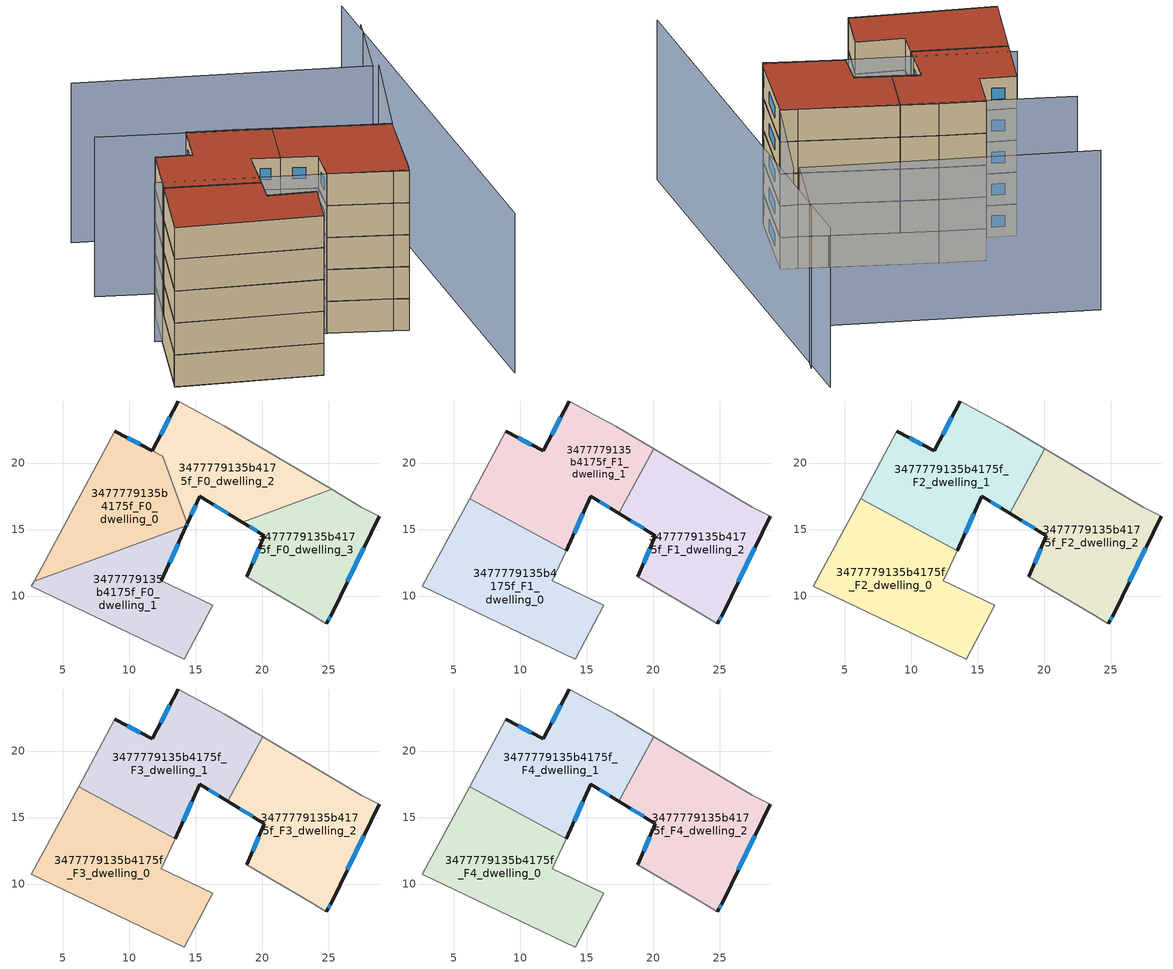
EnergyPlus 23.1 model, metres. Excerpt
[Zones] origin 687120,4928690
3477779135b4175f_F0_dwelling_0
 floor ground (EU_floor_Construction): 14.3,15.28 14.37,15.44 12.52,20.51 8.92,22.38 2.84,11.09 z0
 wall outside (EU_wall_Construction): 8.92,22.38 11.74,20.92 / 14.37,15.44 14.3,15.28 z0:3
 wall to 3477779135b4175f_F0_dwelling_1 (EU_wall_Construction): 14.3,15.28 2.84,11.09 z0:3
 wall adiabatic (EU_wall_Construction): 2.84,11.09 8.92,22.38 z0:3
 wall to 3477779135b4175f_F0_dwelling_2 (EU_wall_Construction): 11.74,20.91 12.52,20.51 14.37,15.44 z0:3
 window (EU_Window_Construction): 9.84,21.91 10.82,21.39 / 14.35,15.39 14.32,15.34 z0.98:2.02
3477779135b4175f_F0_dwelling_1
 floor ground (EU_floor_Construction): 14.12,5.26 16.28,9.31 12.42,11.14 14.3,15.28 2.84,11.09 2.65,10.74 z0
 wall outside (EU_wall_Construction): 14.3,15.28 12.42,11.14 z0:3
 wall adiabatic (EU_wall_Construction): 12.42,11.14 16.28,9.31 14.12,5.26 2.65,10.74 2.84,11.09 z0:3
 window (EU_Window_Construction): 13.69,13.94 13.03,12.49 z0.98:2.02
3477779135b4175f_F0_dwelling_2
 floor ground (EU_floor_Construction): 25.21,18.01 17.18,22.76 13.69,24.66 11.74,20.91 12.52,20.51 14.37,15.44 15.3,17.5 18.5,15.56 z0
 wall outside (EU_wall_Construction): 11.74,20.91 13.69,24.66 / 18.5,15.56 15.3,17.5 14.37,15.44 z0:3
 wall adiabatic (EU_wall_Construction): 13.69,24.66 17.18,22.76 25.21,18.01 z0:3
 wall to 3477779135b4175f_F0_dwelling_3 (EU_wall_Construction): 25.21,18.01 18.5,15.56 z0:3
 window (EU_Window_Construction): 12.38,22.13 13.06,23.44 / 17.46,16.19 16.34,16.87 / 15,16.83 14.67,16.11 z0.98:2.02
3477779135b4175f_F0_dwelling_3
 floor ground (EU_floor_Construction): 25.26,8.71 28.78,15.98 27.46,16.68 25.21,18.01 18.5,15.56 20.17,14.54 18.84,11.46 23.65,8.61 24.81,7.9 z0
 wall outside (EU_wall_Construction): 18.84,11.46 20.17,14.54 18.5,15.56 / 28.78,15.98 25.26,8.71 24.81,7.9 z0:3
 wall adiabatic (EU_wall_Construction): 24.81,7.9 23.65,8.61 18.84,11.46 / 25.21,18.01 27.46,16.68 28.78,15.98 z0:3
 window (EU_Window_Construction): 19.28,12.47 19.74,13.54 / 19.63,14.87 19.05,15.23 / 27.64,13.62 26.41,11.08 / 25.12,8.45 24.96,8.17 z0.98:2.02
3477779135b4175f_F1_dwelling_0
 floor to 3477779135b4175f_F0_dwelling_1 (EU_floor_Construction): 14.12,5.26 16.28,9.31 12.42,11.14 13.45,13.4 11.71,14.34 2.84,11.09 2.65,10.74 z3
 floor to 3477779135b4175f_F0_dwelling_0 (EU_floor_Construction): 11.71,14.34 6.19,17.31 2.84,11.09 z3
 wall adiabatic (EU_wall_Construction): 13.45,13.4 12.42,11.14 16.28,9.31 14.12,5.26 2.65,10.74 6.19,17.31 z3:6
 wall to 3477779135b4175f_F1_dwelling_1 (EU_wall_Construction): 6.19,17.31 13.45,13.4 z3:6
3477779135b4175f_F1_dwelling_1
 floor to 3477779135b4175f_F0_dwelling_0 (EU_floor_Construction): 14.3,15.28 14.37,15.44 12.52,20.51 11.74,20.91 8.92,22.38 6.19,17.31 11.71,14.34 z3
 floor to 3477779135b4175f_F0_dwelling_2 (EU_floor_Construction): 17.42,16.22 20.04,21.08 17.18,22.76 13.69,24.66 11.74,20.91 12.52,20.51 14.37,15.44 15.3,17.5 z3
 floor to 3477779135b4175f_F0_dwelling_1 (EU_floor_Construction): 13.45,13.4 14.3,15.28 11.71,14.34 z3
 wall outside (EU_wall_Construction): 8.92,22.38 11.74,20.91 13.69,24.66 / 17.42,16.22 15.3,17.5 13.45,13.4 z3:6
 wall adiabatic (EU_wall_Construction): 6.19,17.31 8.92,22.38 / 13.69,24.66 17.18,22.76 20.04,21.08 z3:6
 wall to 3477779135b4175f_F1_dwelling_2 (EU_wall_Construction): 20.04,21.08 17.42,16.22 z3:6
 window (EU_Window_Construction): 9.84,21.91 10.83,21.39 / 12.38,22.13 13.06,23.44 / 16.73,16.64 15.99,17.09 / 14.7,16.17 14.05,14.74 z3.98:5.02
3477779135b4175f_F1_dwelling_2
 floor to 3477779135b4175f_F0_dwelling_2 (EU_floor_Construction): 25.21,18.01 20.04,21.08 17.42,16.22 18.5,15.56 z3
 floor to 3477779135b4175f_F0_dwelling_3 (EU_floor_Construction): 25.26,8.71 28.78,15.98 27.46,16.68 25.21,18.01 18.5,15.56 20.17,14.54 18.84,11.46 23.65,8.61 24.81,7.9 z3
 wall outside (EU_wall_Construction): 18.84,11.46 20.17,14.54 17.42,16.22 / 28.78,15.98 25.26,8.71 24.81,7.9 z3:6
 wall adiabatic (EU_wall_Construction): 20.04,21.08 27.46,16.68 28.78,15.98 / 24.81,7.9 23.65,8.61 18.84,11.46 z3:6
 window (EU_Window_Construction): 19.28,12.47 19.74,13.54 / 19.28,15.09 18.32,15.67 / 27.64,13.62 26.41,11.08 / 25.12,8.45 24.96,8.17 z3.98:5.02
3477779135b4175f_F2_dwelling_0
 floor to 3477779135b4175f_F1_dwelling_0 (EU_floor_Construction): 14.12,5.26 16.28,9.31 12.42,11.14 13.45,13.4 6.19,17.31 2.65,10.74 z6
 wall adiabatic (EU_wall_Construction): 13.45,13.4 12.42,11.14 16.28,9.31 14.12,5.26 2.65,10.74 6.19,17.31 z6:9
 wall to 3477779135b4175f_F2_dwelling_1 (EU_wall_Construction): 6.19,17.31 13.45,13.4 z6:9
3477779135b4175f_F2_dwelling_1
 floor to 3477779135b4175f_F1_dwelling_1 (EU_floor_Construction): 17.42,16.22 20.04,21.08 17.18,22.76 13.69,24.66 11.74,20.91 8.92,22.38 6.19,17.31 13.45,13.4 15.3,17.5 z6
 wall outside (EU_wall_Construction): 8.92,22.38 11.74,20.91 13.69,24.66 / 17.42,16.22 15.3,17.5 13.45,13.4 z6:9
 wall adiabatic (EU_wall_Construction): 6.19,17.31 8.92,22.38 / 13.69,24.66 17.18,22.76 20.04,21.08 z6:9
 wall to 3477779135b4175f_F2_dwelling_2 (EU_wall_Construction): 20.04,21.08 17.42,16.22 z6:9
 window (EU_Window_Construction): 9.84,21.91 10.83,21.39 / 12.38,22.13 13.06,23.44 / 16.73,16.64 15.99,17.09 / 14.7,16.17 14.05,14.74 z6.98:8.02
3477779135b4175f_F2_dwelling_2
 floor to 3477779135b4175f_F1_dwelling_2 (EU_floor_Construction): 25.26,8.71 28.78,15.98 27.46,16.68 20.04,21.08 17.42,16.22 20.17,14.54 18.84,11.46 23.65,8.61 24.81,7.9 z6
 wall outside (EU_wall_Construction): 18.84,11.46 20.17,14.54 17.42,16.22 / 28.78,15.98 25.26,8.71 24.81,7.9 z6:9
 wall adiabatic (EU_wall_Construction): 20.04,21.08 27.46,16.68 28.78,15.98 / 24.81,7.9 23.65,8.61 18.84,11.46 z6:9
 window (EU_Window_Construction): 19.28,12.47 19.74,13.54 / 19.28,15.09 18.32,15.67 / 27.64,13.62 26.41,11.08 / 25.12,8.45 24.96,8.17 z6.98:8.02
3477779135b4175f_F3_dwelling_0
 floor to 3477779135b4175f_F2_dwelling_0 (EU_floor_Construction): 14.12,5.26 16.28,9.31 12.42,11.14 13.45,13.4 6.19,17.31 2.65,10.74 z9
 wall adiabatic (EU_wall_Construction): 13.45,13.4 12.42,11.14 16.28,9.31 14.12,5.26 2.65,10.74 6.19,17.31 z9:12
 wall to 3477779135b4175f_F3_dwelling_1 (EU_wall_Construction): 6.19,17.31 13.45,13.4 z9:12
3477779135b4175f_F3_dwelling_1
 floor to 3477779135b4175f_F2_dwelling_1 (EU_floor_Construction): 17.42,16.22 20.04,21.08 17.18,22.76 13.69,24.66 11.74,20.91 8.92,22.38 6.19,17.31 13.45,13.4 15.3,17.5 z9
 wall outside (EU_wall_Construction): 8.92,22.38 11.74,20.91 13.69,24.66 / 17.42,16.22 15.3,17.5 13.45,13.4 z9:12
 wall adiabatic (EU_wall_Construction): 6.19,17.31 8.92,22.38 / 13.69,24.66 17.18,22.76 20.04,21.08 z9:12
 wall to 3477779135b4175f_F3_dwelling_2 (EU_wall_Construction): 20.04,21.08 17.42,16.22 z9:12
 window (EU_Window_Construction): 9.84,21.91 10.83,21.39 / 12.38,22.13 13.06,23.44 / 16.73,16.64 15.99,17.09 / 14.7,16.17 14.05,14.74 z9.98:11.02
3477779135b4175f_F3_dwelling_2
 floor to 3477779135b4175f_F2_dwelling_2 (EU_floor_Construction): 25.26,8.71 28.78,15.98 27.46,16.68 20.04,21.08 17.42,16.22 20.17,14.54 18.84,11.46 23.65,8.61 24.81,7.9 z9
 wall outside (EU_wall_Construction): 18.84,11.46 20.17,14.54 17.42,16.22 / 28.78,15.98 25.26,8.71 24.81,7.9 z9:12
 wall adiabatic (EU_wall_Construction): 20.04,21.08 27.46,16.68 28.78,15.98 / 24.81,7.9 23.65,8.61 18.84,11.46 z9:12
 window (EU_Window_Construction): 19.28,12.47 19.74,13.54 / 19.28,15.09 18.32,15.67 / 27.64,13.62 26.41,11.08 / 25.12,8.45 24.96,8.17 z9.98:11.02
3477779135b4175f_F4_dwelling_0
 floor to 3477779135b4175f_F3_dwelling_0 (EU_floor_Construction): 14.12,5.26 16.28,9.31 12.42,11.14 13.45,13.4 6.19,17.31 2.65,10.74 z12
 wall adiabatic (EU_wall_Construction): 13.45,13.4 12.42,11.14 16.28,9.31 14.12,5.26 2.65,10.74 6.19,17.31 z12:15
 wall to 3477779135b4175f_F4_dwelling_1 (EU_wall_Construction): 6.19,17.31 13.45,13.4 z12:15
 roof outside (EU_roof_Construction): 13.45,13.4 12.42,11.14 16.28,9.31 14.12,5.26 2.65,10.74 6.19,17.31 z15
3477779135b4175f_F4_dwelling_1
 floor to 3477779135b4175f_F3_dwelling_1 (EU_floor_Construction): 17.42,16.22 20.04,21.08 17.18,22.76 13.69,24.66 11.74,20.91 8.92,22.38 6.19,17.31 13.45,13.4 15.3,17.5 z12
 wall outside (EU_wall_Construction): 8.92,22.38 11.74,20.91 13.69,24.66 / 17.42,16.22 15.3,17.5 13.45,13.4 z12:15
 wall adiabatic (EU_wall_Construction): 6.19,17.31 8.92,22.38 / 13.69,24.66 17.18,22.76 20.04,21.08 z12:15
 wall to 3477779135b4175f_F4_dwelling_2 (EU_wall_Construction): 20.04,21.08 17.42,16.22 z12:15
 window (EU_Window_Construction): 9.84,21.91 10.83,21.39 / 12.38,22.13 13.06,23.44 / 16.73,16.64 15.99,17.09 / 14.7,16.17 14.05,14.74 z12.98:14.02
 roof outside (EU_roof_Construction): 17.18,22.76 20.04,21.08 17.42,16.22 15.3,17.5 13.45,13.4 6.19,17.31 8.92,22.38 11.74,20.91 13.69,24.66 z15
3477779135b4175f_F4_dwelling_2
 floor to 3477779135b4175f_F3_dwelling_2 (EU_floor_Construction): 25.26,8.71 28.78,15.98 27.46,16.68 20.04,21.08 17.42,16.22 20.17,14.54 18.84,11.46 23.65,8.61 24.81,7.9 z12
 wall outside (EU_wall_Construction): 18.84,11.46 20.17,14.54 17.42,16.22 / 28.78,15.98 25.26,8.71 24.81,7.9 z12:15
 wall adiabatic (EU_wall_Construction): 20.04,21.08 27.46,16.68 28.78,15.98 / 24.81,7.9 23.65,8.61 18.84,11.46 z12:15
 window (EU_Window_Construction): 19.28,12.47 19.74,13.54 / 19.28,15.09 18.32,15.67 / 27.64,13.62 26.41,11.08 / 25.12,8.45 24.96,8.17 z12.98:14.02
 roof outside (EU_roof_Construction): 27.46,16.68 28.78,15.98 25.26,8.71 24.81,7.9 23.65,8.61 18.84,11.46 20.17,14.54 17.42,16.22 20.04,21.08 z15
shading: 27.43,-3.68 38,36.2 / 37.26,32.4 33.65,25.64 / 33.65,25.64 11.16,37.65 / 6.16,18.54 24.91,8.08 / 34.13,25.37 28.76,15.94 / 28.76,15.94 6.95,28.36 z0:15
[Building]
EU S2 Campaign: North Axis=0; Terrain=City; Solar Distribution=FullExterior
[Site:Location]
Bologna: Latitude=44.5; Longitude=11.25; Time Zone=1; Elevation=37
[SizingPeriod:WeatherFileDays]
AnnualSizingPeriod: Begin Month=1; Begin Day of Month=1; End Month=12; End Day of Month=31; Day of Week for Start Day=Monday; Use Weather File Daylight Saving Period=No; Use Weather File Rain and Snow Indicators=No
[MATERIAL]
EU_InternalMass_Material: Roughness=MediumRough; Thickness=0.1; Conductivity=1; Density=1800; Specific Heat=900; Thermal Absorptance=0.9; Solar Absorptance=0.7; Visible Absorptance=0.7
[MATERIAL:NOMASS] Roughness=MediumRough; Thermal Absorptance=0.9; Solar Absorptance=0.7; Visible Absorptance=0.7
Name | Thermal Resistance
EU_wall_NoMass | 0.905828
EU_roof_NoMass | 0.37593
EU_floor_NoMass | 0.67114
[WINDOWMATERIAL:SIMPLEGLAZINGSYSTEM]
EU_Window_SimpleGlazing: UFactor=4.52486; Solar Heat Gain Coefficient=0.85; Visible Transmittance=0.85
[CONSTRUCTION]
EU_wall_Construction: EU_wall_NoMass
EU_roof_Construction: EU_roof_NoMass
EU_floor_Construction: EU_floor_NoMass
EU_InternalMass_Construction: EU_InternalMass_Material
EU_Window_Construction: EU_Window_SimpleGlazing
[ZONE] Type=1; Multiplier=1; Ceiling Height=autocalculate; Floor Area=autocalculate; Part of Total Floor Area=Yes
Name | Volume
3477779135b4175f_F0_dwelling_0 | 179.942
3477779135b4175f_F1_dwelling_0; 3477779135b4175f_F2_dwelling_0; 3477779135b4175f_F3_dwelling_0; 3477779135b4175f_F4_dwelling_0 | 241.283
3477779135b4175f_F0_dwelling_1 | 180.943
3477779135b4175f_F1_dwelling_1; 3477779135b4175f_F2_dwelling_1; 3477779135b4175f_F3_dwelling_1; 3477779135b4175f_F4_dwelling_1 | 241.278
3477779135b4175f_F0_dwelling_2 | 182.009
3477779135b4175f_F1_dwelling_2; 3477779135b4175f_F2_dwelling_2; 3477779135b4175f_F3_dwelling_2; 3477779135b4175f_F4_dwelling_2 | 241.285
3477779135b4175f_F0_dwelling_3 | 180.959
[INTERNALMASS] Construction=EU_InternalMass_Construction
Name | Zone or ZoneList | Surface Area
3477779135b4175f_F0_dwelling_0_EU_InternalMass | 3477779135b4175f_F0_dwelling_0 | 59.9823
3477779135b4175f_F0_dwelling_1_EU_InternalMass | 3477779135b4175f_F0_dwelling_1 | 60.3115
3477779135b4175f_F0_dwelling_2_EU_InternalMass | 3477779135b4175f_F0_dwelling_2 | 60.67
3477779135b4175f_F0_dwelling_3_EU_InternalMass | 3477779135b4175f_F0_dwelling_3 | 60.3207
3477779135b4175f_F1_dwelling_0_EU_InternalMass | 3477779135b4175f_F1_dwelling_0 | 80.4278
3477779135b4175f_F1_dwelling_1_EU_InternalMass | 3477779135b4175f_F1_dwelling_1 | 80.4261
3477779135b4175f_F1_dwelling_2_EU_InternalMass | 3477779135b4175f_F1_dwelling_2 | 80.4294
3477779135b4175f_F2_dwelling_0_EU_InternalMass | 3477779135b4175f_F2_dwelling_0 | 80.4278
3477779135b4175f_F2_dwelling_1_EU_InternalMass | 3477779135b4175f_F2_dwelling_1 | 80.4261
3477779135b4175f_F2_dwelling_2_EU_InternalMass | 3477779135b4175f_F2_dwelling_2 | 80.4294
3477779135b4175f_F3_dwelling_0_EU_InternalMass | 3477779135b4175f_F3_dwelling_0 | 80.4278
3477779135b4175f_F3_dwelling_1_EU_InternalMass | 3477779135b4175f_F3_dwelling_1 | 80.4261
3477779135b4175f_F3_dwelling_2_EU_InternalMass | 3477779135b4175f_F3_dwelling_2 | 80.4294
3477779135b4175f_F4_dwelling_0_EU_InternalMass | 3477779135b4175f_F4_dwelling_0 | 80.4278
3477779135b4175f_F4_dwelling_1_EU_InternalMass | 3477779135b4175f_F4_dwelling_1 | 80.4261
3477779135b4175f_F4_dwelling_2_EU_InternalMass | 3477779135b4175f_F4_dwelling_2 | 80.4294
[OTHEREQUIPMENT] Fuel Type=Electricity; Design Level Calculation Method=Watts/Area; Power per Zone Floor Area=1; Fraction Latent=0; Fraction Radiant=0; Fraction Lost=0; Carbon Dioxide Generation Rate=0; EndUse Subcategory=EU_Step8_InternalGains
Name | Zone or ZoneList or Space or SpaceList | Schedule
EU_Step8_InternalGain_3477779135b4175f_F0_dwelling_0_f000 | 3477779135b4175f_F0_dwelling_0 | EU_Step8_GainSchedule_3477779135b4175f_F0_dwelling_0_f000
EU_Step8_InternalGain_3477779135b4175f_F0_dwelling_1_f000 | 3477779135b4175f_F0_dwelling_1 | EU_Step8_GainSchedule_3477779135b4175f_F0_dwelling_1_f000
EU_Step8_InternalGain_3477779135b4175f_F0_dwelling_2_f000 | 3477779135b4175f_F0_dwelling_2 | EU_Step8_GainSchedule_3477779135b4175f_F0_dwelling_2_f000
EU_Step8_InternalGain_3477779135b4175f_F0_dwelling_3_f000 | 3477779135b4175f_F0_dwelling_3 | EU_Step8_GainSchedule_3477779135b4175f_F0_dwelling_3_f000
EU_Step8_InternalGain_3477779135b4175f_F1_dwelling_0_f000 | 3477779135b4175f_F1_dwelling_0 | EU_Step8_GainSchedule_3477779135b4175f_F1_dwelling_0_f000
EU_Step8_InternalGain_3477779135b4175f_F1_dwelling_1_f000 | 3477779135b4175f_F1_dwelling_1 | EU_Step8_GainSchedule_3477779135b4175f_F1_dwelling_1_f000
EU_Step8_InternalGain_3477779135b4175f_F1_dwelling_2_f000 | 3477779135b4175f_F1_dwelling_2 | EU_Step8_GainSchedule_3477779135b4175f_F1_dwelling_2_f000
EU_Step8_InternalGain_3477779135b4175f_F2_dwelling_0_f000 | 3477779135b4175f_F2_dwelling_0 | EU_Step8_GainSchedule_3477779135b4175f_F2_dwelling_0_f000
EU_Step8_InternalGain_3477779135b4175f_F2_dwelling_1_f000 | 3477779135b4175f_F2_dwelling_1 | EU_Step8_GainSchedule_3477779135b4175f_F2_dwelling_1_f000
EU_Step8_InternalGain_3477779135b4175f_F2_dwelling_2_f000 | 3477779135b4175f_F2_dwelling_2 | EU_Step8_GainSchedule_3477779135b4175f_F2_dwelling_2_f000
EU_Step8_InternalGain_3477779135b4175f_F3_dwelling_0_f000 | 3477779135b4175f_F3_dwelling_0 | EU_Step8_GainSchedule_3477779135b4175f_F3_dwelling_0_f000
EU_Step8_InternalGain_3477779135b4175f_F3_dwelling_1_f000 | 3477779135b4175f_F3_dwelling_1 | EU_Step8_GainSchedule_3477779135b4175f_F3_dwelling_1_f000
EU_Step8_InternalGain_3477779135b4175f_F3_dwelling_2_f000 | 3477779135b4175f_F3_dwelling_2 | EU_Step8_GainSchedule_3477779135b4175f_F3_dwelling_2_f000
EU_Step8_InternalGain_3477779135b4175f_F4_dwelling_0_f000 | 3477779135b4175f_F4_dwelling_0 | EU_Step8_GainSchedule_3477779135b4175f_F4_dwelling_0_f000
EU_Step8_InternalGain_3477779135b4175f_F4_dwelling_1_f000 | 3477779135b4175f_F4_dwelling_1 | EU_Step8_GainSchedule_3477779135b4175f_F4_dwelling_1_f000
EU_Step8_InternalGain_3477779135b4175f_F4_dwelling_2_f000 | 3477779135b4175f_F4_dwelling_2 | EU_Step8_GainSchedule_3477779135b4175f_F4_dwelling_2_f000
[ZONEVENTILATION:DESIGNFLOWRATE] Schedule=EU_AlwaysOn; Design Flow Rate Calculation Method=AirChanges/Hour; Air Changes per Hour=0.73129; Ventilation Type=Natural; Fan Pressure Rise=0; Fan Total Efficiency=1; Constant Term Coefficient=1; Temperature Term Coefficient=0; Velocity Term Coefficient=0; Velocity Squared Term Coefficient=0; Minimum Indoor Temperature=-100; Maximum Indoor Temperature=100; Delta Temperature=-100; Minimum Outdoor Temperature=-100; Maximum Outdoor Temperature=100; Maximum Wind Speed=40
Name | Zone or ZoneList or Space or SpaceList
EU_ConstantAir_3477779135b4175f_F0_dwelling_0 | 3477779135b4175f_F0_dwelling_0
EU_ConstantAir_3477779135b4175f_F0_dwelling_1 | 3477779135b4175f_F0_dwelling_1
EU_ConstantAir_3477779135b4175f_F0_dwelling_2 | 3477779135b4175f_F0_dwelling_2
EU_ConstantAir_3477779135b4175f_F0_dwelling_3 | 3477779135b4175f_F0_dwelling_3
EU_ConstantAir_3477779135b4175f_F1_dwelling_0 | 3477779135b4175f_F1_dwelling_0
EU_ConstantAir_3477779135b4175f_F1_dwelling_1 | 3477779135b4175f_F1_dwelling_1
EU_ConstantAir_3477779135b4175f_F1_dwelling_2 | 3477779135b4175f_F1_dwelling_2
EU_ConstantAir_3477779135b4175f_F2_dwelling_0 | 3477779135b4175f_F2_dwelling_0
EU_ConstantAir_3477779135b4175f_F2_dwelling_1 | 3477779135b4175f_F2_dwelling_1
EU_ConstantAir_3477779135b4175f_F2_dwelling_2 | 3477779135b4175f_F2_dwelling_2
EU_ConstantAir_3477779135b4175f_F3_dwelling_0 | 3477779135b4175f_F3_dwelling_0
EU_ConstantAir_3477779135b4175f_F3_dwelling_1 | 3477779135b4175f_F3_dwelling_1
EU_ConstantAir_3477779135b4175f_F3_dwelling_2 | 3477779135b4175f_F3_dwelling_2
EU_ConstantAir_3477779135b4175f_F4_dwelling_0 | 3477779135b4175f_F4_dwelling_0
EU_ConstantAir_3477779135b4175f_F4_dwelling_1 | 3477779135b4175f_F4_dwelling_1
EU_ConstantAir_3477779135b4175f_F4_dwelling_2 | 3477779135b4175f_F4_dwelling_2
[HVACTEMPLATE:THERMOSTAT] Constant Heating Setpoint=20; Constant Cooling Setpoint=50
EU_HeatOnly_3477779135b4175f_F0_dwelling_0; EU_HeatOnly_3477779135b4175f_F0_dwelling_1; EU_HeatOnly_3477779135b4175f_F0_dwelling_2; EU_HeatOnly_3477779135b4175f_F0_dwelling_3; EU_HeatOnly_3477779135b4175f_F1_dwelling_0; EU_HeatOnly_3477779135b4175f_F1_dwelling_1; EU_HeatOnly_3477779135b4175f_F1_dwelling_2; EU_HeatOnly_3477779135b4175f_F2_dwelling_0; EU_HeatOnly_3477779135b4175f_F2_dwelling_1; EU_HeatOnly_3477779135b4175f_F2_dwelling_2; EU_HeatOnly_3477779135b4175f_F3_dwelling_0; EU_HeatOnly_3477779135b4175f_F3_dwelling_1; EU_HeatOnly_3477779135b4175f_F3_dwelling_2; EU_HeatOnly_3477779135b4175f_F4_dwelling_0; EU_HeatOnly_3477779135b4175f_F4_dwelling_1; EU_HeatOnly_3477779135b4175f_F4_dwelling_2
[HVACTEMPLATE:ZONE:IDEALLOADSAIRSYSTEM] System Availability Schedule=EU_AlwaysOn; Maximum Heating Supply Air Temperature=50; Minimum Cooling Supply Air Temperature=13; Maximum Heating Supply Air Humidity Ratio=0.0156; Minimum Cooling Supply Air Humidity Ratio=0.0077; Heating Limit=NoLimit; Cooling Limit=NoLimit; Heating Availability Schedule=EU_AlwaysOn; Cooling Availability Schedule=EU_CoolingOff; Dehumidification Control Type=ConstantSensibleHeatRatio; Cooling Sensible Heat Ratio=0.7; Dehumidification Setpoint=60; Humidification Control Type=None; Humidification Setpoint=30; Outdoor Air Method=None; Outdoor Air Flow Rate per Person=0.00944; Outdoor Air Flow Rate per Zone Floor Area=0; Outdoor Air Flow Rate per Zone=0; Demand Controlled Ventilation Type=None; Outdoor Air Economizer Type=NoEconomizer; Heat Recovery Type=None; Sensible Heat Recovery Effectiveness=0.7; Latent Heat Recovery Effectiveness=0.65
Name | Template Thermostat
3477779135b4175f_F0_dwelling_0 | EU_HeatOnly_3477779135b4175f_F0_dwelling_0
3477779135b4175f_F0_dwelling_1 | EU_HeatOnly_3477779135b4175f_F0_dwelling_1
3477779135b4175f_F0_dwelling_2 | EU_HeatOnly_3477779135b4175f_F0_dwelling_2
3477779135b4175f_F0_dwelling_3 | EU_HeatOnly_3477779135b4175f_F0_dwelling_3
3477779135b4175f_F1_dwelling_0 | EU_HeatOnly_3477779135b4175f_F1_dwelling_0
3477779135b4175f_F1_dwelling_1 | EU_HeatOnly_3477779135b4175f_F1_dwelling_1
3477779135b4175f_F1_dwelling_2 | EU_HeatOnly_3477779135b4175f_F1_dwelling_2
3477779135b4175f_F2_dwelling_0 | EU_HeatOnly_3477779135b4175f_F2_dwelling_0
3477779135b4175f_F2_dwelling_1 | EU_HeatOnly_3477779135b4175f_F2_dwelling_1
3477779135b4175f_F2_dwelling_2 | EU_HeatOnly_3477779135b4175f_F2_dwelling_2
3477779135b4175f_F3_dwelling_0 | EU_HeatOnly_3477779135b4175f_F3_dwelling_0
3477779135b4175f_F3_dwelling_1 | EU_HeatOnly_3477779135b4175f_F3_dwelling_1
3477779135b4175f_F3_dwelling_2 | EU_HeatOnly_3477779135b4175f_F3_dwelling_2
3477779135b4175f_F4_dwelling_0 | EU_HeatOnly_3477779135b4175f_F4_dwelling_0
3477779135b4175f_F4_dwelling_1 | EU_HeatOnly_3477779135b4175f_F4_dwelling_1
3477779135b4175f_F4_dwelling_2 | EU_HeatOnly_3477779135b4175f_F4_dwelling_2
[SIZING:ZONE] Zone Cooling Design Supply Air Temperature Input Method=SupplyAirTemperature; Zone Cooling Design Supply Air Temperature=13; Zone Heating Design Supply Air Temperature Input Method=SupplyAirTemperature; Zone Heating Design Supply Air Temperature=50; Zone Cooling Design Supply Air Humidity Ratio=0.008; Zone Heating Design Supply Air Humidity Ratio=0.008; Cooling Design Air Flow Method=DesignDay; Cooling Design Air Flow Rate=0; Cooling Minimum Air Flow per Zone Floor Area=0.000762; Cooling Minimum Air Flow=0; Cooling Minimum Air Flow Fraction=0.2; Heating Design Air Flow Method=DesignDay; Heating Design Air Flow Rate=0; Heating Maximum Air Flow per Zone Floor Area=0.002032; Heating Maximum Air Flow=0.141576; Heating Maximum Air Flow Fraction=0.3; Account for Dedicated Outdoor Air System=No; Dedicated Outdoor Air System Control Strategy=NeutralSupplyAir; Dedicated Outdoor Air Low Setpoint Temperature for Design=autosize; Dedicated Outdoor Air High Setpoint Temperature for Design=autosize; Zone Load Sizing Method=Sensible Load Only No Latent Load; Zone Latent Cooling Design Supply Air Humidity Ratio Input Method=HumidityRatioDifference; Zone Cooling Design Supply Air Humidity Ratio Difference=0.005; Zone Latent Heating Design Supply Air Humidity Ratio Input Method=HumidityRatioDifference; Zone Humidification Design Supply Air Humidity Ratio Difference=0.005
3477779135b4175f_F0_dwelling_0; 3477779135b4175f_F0_dwelling_1; 3477779135b4175f_F0_dwelling_2; 3477779135b4175f_F0_dwelling_3; 3477779135b4175f_F1_dwelling_0; 3477779135b4175f_F1_dwelling_1; 3477779135b4175f_F1_dwelling_2; 3477779135b4175f_F2_dwelling_0; 3477779135b4175f_F2_dwelling_1; 3477779135b4175f_F2_dwelling_2; 3477779135b4175f_F3_dwelling_0; 3477779135b4175f_F3_dwelling_1; 3477779135b4175f_F3_dwelling_2; 3477779135b4175f_F4_dwelling_0; 3477779135b4175f_F4_dwelling_1; 3477779135b4175f_F4_dwelling_2
[SCHEDULE:CONSTANT]
Name | Hourly Value
EU_AlwaysOn | 1
EU_CoolingOff | 0
[SCHEDULE:FILE] Column Number=1; Rows to Skip at Top=0; Number of Hours of Data=8760; Column Separator=Comma; Interpolate to Timestep=No; Minutes per Item=60; Adjust Schedule for Daylight Savings=Yes
Name | File
EU_Step8_GainSchedule_3477779135b4175f_F0_dwelling_0_f000 | ../../schedules/3477779135b4175f/3477779135b4175f_F0_dwelling_0_f000_gain.csv
EU_Step8_GainSchedule_3477779135b4175f_F0_dwelling_1_f000 | ../../schedules/3477779135b4175f/3477779135b4175f_F0_dwelling_1_f000_gain.csv
EU_Step8_GainSchedule_3477779135b4175f_F0_dwelling_2_f000 | ../../schedules/3477779135b4175f/3477779135b4175f_F0_dwelling_2_f000_gain.csv
EU_Step8_GainSchedule_3477779135b4175f_F0_dwelling_3_f000 | ../../schedules/3477779135b4175f/3477779135b4175f_F0_dwelling_3_f000_gain.csv
EU_Step8_GainSchedule_3477779135b4175f_F1_dwelling_0_f000 | ../../schedules/3477779135b4175f/3477779135b4175f_F1_dwelling_0_f000_gain.csv
EU_Step8_GainSchedule_3477779135b4175f_F1_dwelling_1_f000 | ../../schedules/3477779135b4175f/3477779135b4175f_F1_dwelling_1_f000_gain.csv
EU_Step8_GainSchedule_3477779135b4175f_F1_dwelling_2_f000 | ../../schedules/3477779135b4175f/3477779135b4175f_F1_dwelling_2_f000_gain.csv
EU_Step8_GainSchedule_3477779135b4175f_F2_dwelling_0_f000 | ../../schedules/3477779135b4175f/3477779135b4175f_F2_dwelling_0_f000_gain.csv
EU_Step8_GainSchedule_3477779135b4175f_F2_dwelling_1_f000 | ../../schedules/3477779135b4175f/3477779135b4175f_F2_dwelling_1_f000_gain.csv
EU_Step8_GainSchedule_3477779135b4175f_F2_dwelling_2_f000 | ../../schedules/3477779135b4175f/3477779135b4175f_F2_dwelling_2_f000_gain.csv
EU_Step8_GainSchedule_3477779135b4175f_F3_dwelling_0_f000 | ../../schedules/3477779135b4175f/3477779135b4175f_F3_dwelling_0_f000_gain.csv
EU_Step8_GainSchedule_3477779135b4175f_F3_dwelling_1_f000 | ../../schedules/3477779135b4175f/3477779135b4175f_F3_dwelling_1_f000_gain.csv
EU_Step8_GainSchedule_3477779135b4175f_F3_dwelling_2_f000 | ../../schedules/3477779135b4175f/3477779135b4175f_F3_dwelling_2_f000_gain.csv
EU_Step8_GainSchedule_3477779135b4175f_F4_dwelling_0_f000 | ../../schedules/3477779135b4175f/3477779135b4175f_F4_dwelling_0_f000_gain.csv
EU_Step8_GainSchedule_3477779135b4175f_F4_dwelling_1_f000 | ../../schedules/3477779135b4175f/3477779135b4175f_F4_dwelling_1_f000_gain.csv
EU_Step8_GainSchedule_3477779135b4175f_F4_dwelling_2_f000 | ../../schedules/3477779135b4175f/3477779135b4175f_F4_dwelling_2_f000_gain.csv
